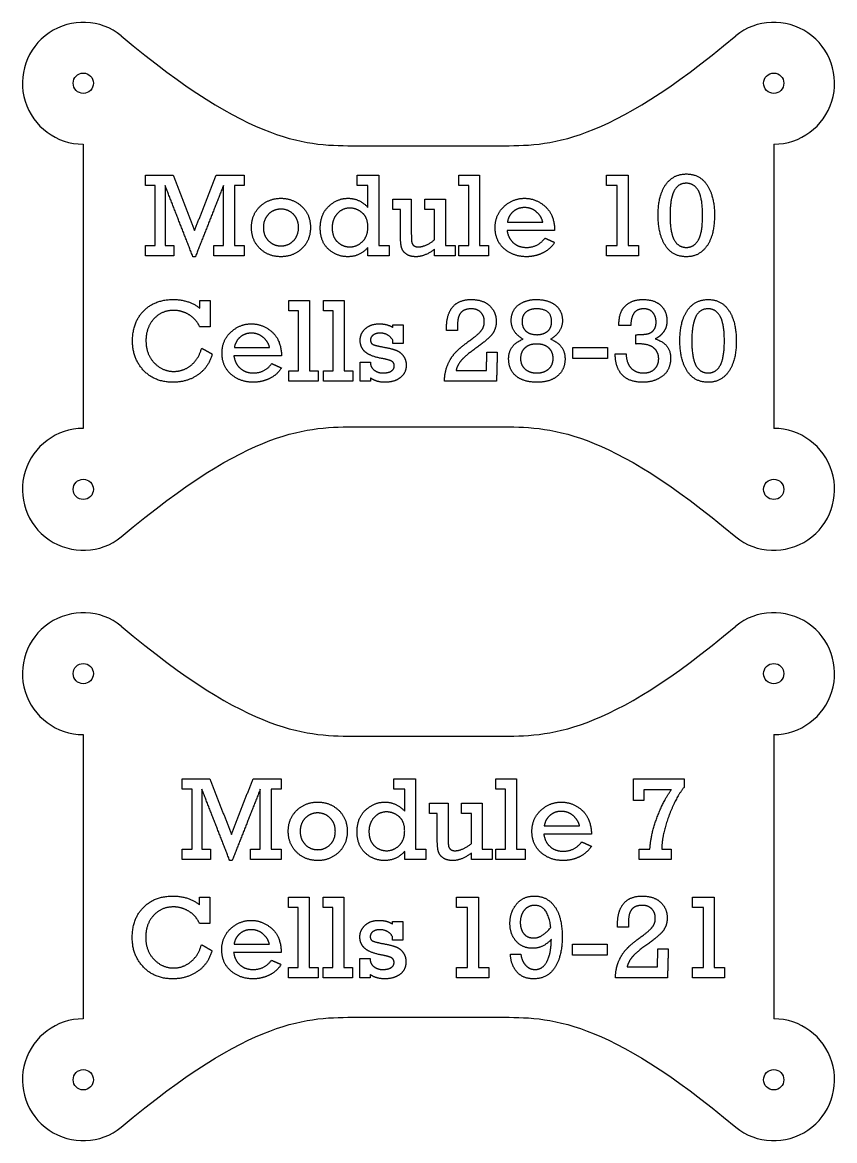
# Model space of a CAD drawing. Header units: inches. Extents: x 0 to 16, y -9.5 to 8.
# Drawn here: x 0.27 to 5.27, y -9.48 to -2.59 of the extents above; entities that cross this region are included whole.
import ezdxf

# ---------------------------------------------------------------- set-up
doc = ezdxf.new("R2010")
doc.units = ezdxf.units.IN
doc.header["$MEASUREMENT"] = 0
doc.layers.add('Default', color=18, linetype='Continuous', true_color=0x000000)

msp = doc.modelspace()

# ---------------------------------------------------------------- linework, layer by layer
at = {"layer": 'Default'}
for points in [[(0.6475, -3.3407), (0.6475, -5.0907)], [(2.3325, -3.3502), (3.2125, -3.3502)], [(4.8975, -3.3407), (4.8975, -5.0907)], [(2.3325, -5.0812), (3.2125, -5.0812)], [(0.6475, -6.9752), (0.6475, -8.7252)], [(2.3325, -6.9847), (3.2125, -6.9847)], [(4.8975, -6.9752), (4.8975, -8.7252)], [(2.3325, -8.7157), (3.2125, -8.7157)]]:
    msp.add_lwpolyline(points, dxfattribs=at)
for centre in [(0.6475, -2.9657), (4.8975, -2.9657), (0.6475, -5.4657), (4.8975, -5.4657), (0.6475, -6.6002), (4.8975, -6.6002), (0.6475, -9.1002), (4.8975, -9.1002)]:
    msp.add_circle(centre, 0.0625, dxfattribs=at)
for centre, start, end in [((0.6475, -2.9657), 51.36101, 270), ((4.8975, -2.9657), 270, 128.63899), ((0.6475, -5.4657), 90, 308.63899), ((4.8975, -5.4657), 231.36101, 90), ((0.6475, -6.6002), 51.36101, 270), ((4.8975, -6.6002), 270, 128.63899), ((0.6475, -9.1002), 90, 308.63899), ((4.8975, -9.1002), 231.36101, 90)]:
    msp.add_arc(centre, 0.375, start, end, dxfattribs=at)
for points, degree in [([(0.8816, -2.6728), (1.6841, -3.3502), (2.0324, -3.3502), (2.3325, -3.3502)], 3), ([(3.2125, -3.3502), (3.5125, -3.3502), (3.8608, -3.3502), (4.6633, -2.6728)], 3), ([(1.0298, -3.5941), (1.0298, -3.5622), (1.0298, -3.5304)], 2), ([(1.0298, -3.5304), (1.1151, -3.5304), (1.2003, -3.5304)], 2), ([(1.2003, -3.5304), (1.2664, -3.7013), (1.3326, -3.8723)], 2), ([(1.3326, -3.8723), (1.3994, -3.7013), (1.4663, -3.5304)], 2), ([(1.4663, -3.5304), (1.5522, -3.5304), (1.6381, -3.5304)], 2), ([(1.6381, -3.5304), (1.6381, -3.5622), (1.6381, -3.5941)], 2), ([(2.3324, -3.5941), (2.3324, -3.5622), (2.3324, -3.5304)], 2), ([(2.3324, -3.5304), (2.3992, -3.5304), (2.4661, -3.5304)], 2), ([(2.4661, -3.5304), (2.4661, -3.7469), (2.4661, -3.9635)], 2), ([(2.9597, -3.5941), (2.9597, -3.5622), (2.9597, -3.5304)], 2), ([(2.9597, -3.5304), (3.0234, -3.5304), (3.0871, -3.5304)], 2), ([(3.0871, -3.5304), (3.0871, -3.7469), (3.0871, -3.9635)], 2), ([(3.8674, -3.5941), (3.8674, -3.5622), (3.8674, -3.5304)], 2), ([(3.8674, -3.5304), (3.9343, -3.5304), (4.0011, -3.5304)], 2), ([(4.0011, -3.5304), (4.0011, -3.7469), (4.0011, -3.9635)], 2), ([(4.2324, -3.5904), (4.279, -3.524), (4.3596, -3.524)], 2), ([(4.3596, -3.524), (4.4431, -3.524), (4.488, -3.5929)], 2), ([(1.0903, -3.5941), (1.0601, -3.5941), (1.0298, -3.5941)], 2), ([(1.0903, -3.9635), (1.0903, -3.7788), (1.0903, -3.5941)], 2), ([(1.3225, -4.0335), (1.2366, -3.8138), (1.1508, -3.5941)], 2), ([(1.1508, -3.5941), (1.1508, -3.7788), (1.1508, -3.9635)], 2), ([(1.5107, -3.5941), (1.424, -3.8138), (1.3373, -4.0335)], 2), ([(1.5107, -3.9635), (1.5107, -3.7788), (1.5107, -3.5941)], 2), ([(1.6381, -3.5941), (1.6078, -3.5941), (1.5776, -3.5941)], 2), ([(1.5776, -3.5941), (1.5776, -3.7788), (1.5776, -3.9635)], 2), ([(2.3992, -3.5941), (2.3658, -3.5941), (2.3324, -3.5941)], 2), ([(2.3992, -3.7295), (2.3992, -3.6618), (2.3992, -3.5941)], 2), ([(3.0203, -3.5941), (2.99, -3.5941), (2.9597, -3.5941)], 2), ([(3.0203, -3.9635), (3.0203, -3.7788), (3.0203, -3.5941)], 2), ([(3.9343, -3.5941), (3.9008, -3.5941), (3.8674, -3.5941)], 2), ([(3.9343, -3.9635), (3.9343, -3.7788), (3.9343, -3.5941)], 2), ([(4.1859, -3.779), (4.1859, -3.6568), (4.2324, -3.5904)], 2), ([(4.2823, -3.6327), (4.2591, -3.684), (4.2591, -3.779)], 2), ([(4.3594, -3.5813), (4.3055, -3.5813), (4.2823, -3.6327)], 2), ([(4.4335, -3.6265), (4.4072, -3.5813), (4.3594, -3.5813)], 2), ([(4.4597, -3.779), (4.4597, -3.6716), (4.4335, -3.6265)], 2), ([(4.488, -3.5929), (4.533, -3.6618), (4.533, -3.779)], 2), ([(1.7354, -3.7242), (1.7882, -3.6737), (1.8642, -3.6737)], 2), ([(1.8642, -3.6737), (1.9387, -3.6737), (1.9922, -3.7235)], 2), ([(2.1587, -3.7228), (2.2111, -3.6737), (2.2772, -3.6737)], 2), ([(2.2772, -3.6737), (2.3471, -3.6737), (2.3992, -3.7295)], 2), ([(2.5521, -3.7437), (2.5521, -3.7119), (2.5521, -3.68)], 2), ([(2.5521, -3.68), (2.6094, -3.68), (2.6668, -3.68)], 2), ([(2.6668, -3.68), (2.6668, -3.7856), (2.6668, -3.8911)], 2), ([(2.7496, -3.7437), (2.7496, -3.7119), (2.7496, -3.68)], 2), ([(2.7496, -3.68), (2.8132, -3.68), (2.8769, -3.68)], 2), ([(2.8769, -3.68), (2.8769, -3.8218), (2.8769, -3.9635)], 2), ([(3.2376, -3.7243), (3.2925, -3.6737), (3.3637, -3.6737)], 2), ([(3.3637, -3.6737), (3.4334, -3.6737), (3.4901, -3.7233)], 2), ([(1.6827, -3.8534), (1.6827, -3.7746), (1.7354, -3.7242)], 2), ([(1.7865, -3.773), (1.7559, -3.8054), (1.7559, -3.8536)], 2), ([(1.8642, -3.7406), (1.8171, -3.7406), (1.7865, -3.773)], 2), ([(1.9408, -3.7723), (1.9092, -3.7406), (1.8642, -3.7406)], 2), ([(1.9725, -3.8536), (1.9725, -3.804), (1.9408, -3.7723)], 2), ([(1.9922, -3.7235), (2.0457, -3.7732), (2.0457, -3.8534)], 2), ([(2.1062, -3.857), (2.1062, -3.7719), (2.1587, -3.7228)], 2), ([(2.2108, -3.7688), (2.1795, -3.8034), (2.1795, -3.854)], 2), ([(2.2879, -3.7342), (2.2421, -3.7342), (2.2108, -3.7688)], 2), ([(2.3649, -3.7636), (2.3306, -3.7342), (2.2879, -3.7342)], 2), ([(2.3992, -3.8507), (2.3992, -3.793), (2.3649, -3.7636)], 2), ([(2.5999, -3.7437), (2.576, -3.7437), (2.5521, -3.7437)], 2), ([(2.5999, -3.902), (2.5999, -3.8229), (2.5999, -3.7437)], 2), ([(2.8101, -3.7437), (2.7798, -3.7437), (2.7496, -3.7437)], 2), ([(2.8101, -3.9286), (2.8101, -3.8362), (2.8101, -3.7437)], 2), ([(3.1827, -3.8534), (3.1827, -3.775), (3.2376, -3.7243)], 2), ([(3.2937, -3.7559), (3.2649, -3.7808), (3.2585, -3.8202)], 2), ([(3.363, -3.731), (3.3225, -3.731), (3.2937, -3.7559)], 2), ([(3.438, -3.7585), (3.4074, -3.731), (3.363, -3.731)], 2), ([(3.4757, -3.8202), (3.4686, -3.7861), (3.438, -3.7585)], 2), ([(3.4901, -3.7233), (3.5468, -3.7729), (3.5489, -3.8711)], 2), ([(4.2306, -3.9643), (4.1859, -3.8951), (4.1859, -3.779)], 2), ([(4.2591, -3.779), (4.2591, -3.8849), (4.285, -3.9305)], 2), ([(4.4338, -3.9304), (4.4597, -3.8845), (4.4597, -3.779)], 2), ([(4.533, -3.779), (4.533, -3.9004), (4.4866, -3.967)], 2), ([(1.7349, -3.9829), (1.6827, -3.9322), (1.6827, -3.8534)], 2), ([(1.7559, -3.8536), (1.7559, -3.9035), (1.7874, -3.9351)], 2), ([(1.9414, -3.9347), (1.9725, -3.9028), (1.9725, -3.8536)], 2), ([(2.0457, -3.8534), (2.0457, -3.9336), (1.9924, -3.9836)], 2), ([(2.1795, -3.854), (2.1795, -3.9113), (2.2117, -3.9422)], 2), ([(2.3656, -3.9406), (2.3992, -3.9081), (2.3992, -3.8507)], 2), ([(3.239, -3.9848), (3.1827, -3.9361), (3.1827, -3.8534)], 2), ([(3.2585, -3.8202), (3.3671, -3.8202), (3.4757, -3.8202)], 2), ([(2.1573, -3.9876), (2.1062, -3.9417), (2.1062, -3.857)], 2), ([(2.6074, -3.9793), (2.5999, -3.9553), (2.5999, -3.902)], 2), ([(2.6668, -3.8911), (2.6668, -3.9294), (2.6689, -3.9426)], 2), ([(3.5489, -3.8711), (3.4024, -3.8711), (3.2559, -3.8711)], 2), ([(3.2559, -3.8711), (3.2624, -3.9181), (3.2941, -3.9471)], 2), ([(3.3753, -3.9762), (3.447, -3.9762), (3.4888, -3.9189)], 2), ([(3.4888, -3.9189), (3.5189, -3.9321), (3.5489, -3.9454)], 2), ([(1.0298, -4.0272), (1.0298, -3.9953), (1.0298, -3.9635)], 2), ([(1.0298, -3.9635), (1.0601, -3.9635), (1.0903, -3.9635)], 2), ([(1.1508, -3.9635), (1.1779, -3.9635), (1.205, -3.9635)], 2), ([(1.205, -3.9635), (1.205, -3.9953), (1.205, -4.0272)], 2), ([(1.4502, -4.0272), (1.4502, -3.9953), (1.4502, -3.9635)], 2), ([(1.4502, -3.9635), (1.4804, -3.9635), (1.5107, -3.9635)], 2), ([(1.5776, -3.9635), (1.6078, -3.9635), (1.6381, -3.9635)], 2), ([(1.6381, -3.9635), (1.6381, -3.9953), (1.6381, -4.0272)], 2), ([(1.8642, -4.0335), (1.7872, -4.0335), (1.7349, -3.9829)], 2), ([(1.7874, -3.9351), (1.8189, -3.9667), (1.8642, -3.9667)], 2), ([(1.8642, -3.9667), (1.9103, -3.9667), (1.9414, -3.9347)], 2), ([(1.9924, -3.9836), (1.9391, -4.0335), (1.8642, -4.0335)], 2), ([(2.2758, -4.0335), (2.2083, -4.0335), (2.1573, -3.9876)], 2), ([(2.2117, -3.9422), (2.2438, -3.973), (2.2887, -3.973)], 2), ([(2.3992, -3.977), (2.3486, -4.0335), (2.2758, -4.0335)], 2), ([(2.2887, -3.973), (2.332, -3.973), (2.3656, -3.9406)], 2), ([(2.3992, -4.0272), (2.3992, -4.0021), (2.3992, -3.977)], 2), ([(2.4661, -3.9635), (2.498, -3.9635), (2.5298, -3.9635)], 2), ([(2.5298, -3.9635), (2.5298, -3.9953), (2.5298, -4.0272)], 2), ([(2.6377, -4.0184), (2.615, -4.0033), (2.6074, -3.9793)], 2), ([(2.6689, -3.9426), (2.6711, -3.9559), (2.6816, -3.9645)], 2), ([(2.6816, -3.9645), (2.6921, -3.973), (2.708, -3.973)], 2), ([(2.8101, -3.9875), (2.7502, -4.0335), (2.6953, -4.0335)], 2), ([(2.708, -3.973), (2.7558, -3.973), (2.8101, -3.9286)], 2), ([(2.8101, -4.0272), (2.8101, -4.0073), (2.8101, -3.9875)], 2), ([(2.8769, -3.9635), (2.9072, -3.9635), (2.9375, -3.9635)], 2), ([(2.9375, -3.9635), (2.9375, -3.9953), (2.9375, -4.0272)], 2), ([(2.9597, -4.0272), (2.9597, -3.9953), (2.9597, -3.9635)], 2), ([(2.9597, -3.9635), (2.99, -3.9635), (3.0203, -3.9635)], 2), ([(3.0871, -3.9635), (3.1142, -3.9635), (3.1413, -3.9635)], 2), ([(3.1413, -3.9635), (3.1413, -3.9953), (3.1413, -4.0272)], 2), ([(3.3748, -4.0335), (3.2953, -4.0335), (3.239, -3.9848)], 2), ([(3.2941, -3.9471), (3.3258, -3.9762), (3.3753, -3.9762)], 2), ([(3.5489, -3.9454), (3.5196, -3.9902), (3.4728, -4.0119)], 2), ([(3.8674, -4.0272), (3.8674, -3.9953), (3.8674, -3.9635)], 2), ([(3.8674, -3.9635), (3.9008, -3.9635), (3.9343, -3.9635)], 2), ([(4.0011, -3.9635), (4.033, -3.9635), (4.0648, -3.9635)], 2), ([(4.0648, -3.9635), (4.0648, -3.9953), (4.0648, -4.0272)], 2), ([(4.3596, -4.0335), (4.2754, -4.0335), (4.2306, -3.9643)], 2), ([(4.285, -3.9305), (4.3109, -3.9762), (4.3594, -3.9762)], 2), ([(4.3594, -3.9762), (4.4079, -3.9762), (4.4338, -3.9304)], 2), ([(4.4866, -3.967), (4.4402, -4.0335), (4.3596, -4.0335)], 2), ([(1.205, -4.0272), (1.1174, -4.0272), (1.0298, -4.0272)], 2), ([(1.3373, -4.0335), (1.3299, -4.0335), (1.3225, -4.0335)], 2), ([(1.6381, -4.0272), (1.5441, -4.0272), (1.4502, -4.0272)], 2), ([(2.5298, -4.0272), (2.4645, -4.0272), (2.3992, -4.0272)], 2), ([(2.6953, -4.0335), (2.6605, -4.0335), (2.6377, -4.0184)], 2), ([(2.9375, -4.0272), (2.8738, -4.0272), (2.8101, -4.0272)], 2), ([(3.1413, -4.0272), (3.0505, -4.0272), (2.9597, -4.0272)], 2), ([(3.4728, -4.0119), (3.4259, -4.0335), (3.3748, -4.0335)], 2), ([(4.0648, -4.0272), (3.9661, -4.0272), (3.8674, -4.0272)], 2), ([(1.0195, -4.3665), (1.0885, -4.2969), (1.1996, -4.2969)], 2), ([(1.1996, -4.2969), (1.2977, -4.2969), (1.3645, -4.3502)], 2), ([(1.3645, -4.3502), (1.3645, -4.3267), (1.3645, -4.3032)], 2), ([(1.3645, -4.3032), (1.3964, -4.3032), (1.4282, -4.3032)], 2), ([(1.4282, -4.3032), (1.4282, -4.3845), (1.4282, -4.4657)], 2), ([(1.9123, -4.3669), (1.9123, -4.3351), (1.9123, -4.3032)], 2), ([(1.9123, -4.3032), (1.976, -4.3032), (2.0397, -4.3032)], 2), ([(2.0397, -4.3032), (2.0397, -4.5198), (2.0397, -4.7364)], 2), ([(2.1257, -4.3669), (2.1257, -4.3351), (2.1257, -4.3032)], 2), ([(2.1257, -4.3032), (2.1894, -4.3032), (2.2531, -4.3032)], 2), ([(2.2531, -4.3032), (2.2531, -4.5198), (2.2531, -4.7364)], 2), ([(2.922, -4.342), (2.9603, -4.2969), (3.0345, -4.2969)], 2), ([(3.0345, -4.2969), (3.1095, -4.2969), (3.1494, -4.3357)], 2), ([(3.1494, -4.3357), (3.1894, -4.3745), (3.1894, -4.4311)], 2), ([(3.2817, -4.4268), (3.2817, -4.3638), (3.3269, -4.3303)], 2), ([(3.3269, -4.3303), (3.3721, -4.2969), (3.4355, -4.2969)], 2), ([(3.4355, -4.2969), (3.5102, -4.2969), (3.5536, -4.3318)], 2), ([(3.5536, -4.3318), (3.597, -4.3666), (3.597, -4.4268)], 2), ([(3.9442, -4.4561), (3.9442, -4.3698), (3.9865, -4.3334)], 2), ([(3.9865, -4.3334), (4.0288, -4.2969), (4.0901, -4.2969)], 2), ([(4.0901, -4.2969), (4.1647, -4.2969), (4.2025, -4.3337)], 2), ([(4.2025, -4.3337), (4.2403, -4.3705), (4.2403, -4.4276)], 2), ([(4.3665, -4.3633), (4.4131, -4.2969), (4.4937, -4.2969)], 2), ([(4.4937, -4.2969), (4.5772, -4.2969), (4.6221, -4.3658)], 2), ([(0.9505, -4.5536), (0.9505, -4.4361), (1.0195, -4.3665)], 2), ([(1.2038, -4.3638), (1.1291, -4.3638), (1.0812, -4.4168)], 2), ([(1.2982, -4.3904), (1.2533, -4.3638), (1.2038, -4.3638)], 2), ([(1.3645, -4.4657), (1.343, -4.4171), (1.2982, -4.3904)], 2), ([(1.9728, -4.3669), (1.9426, -4.3669), (1.9123, -4.3669)], 2), ([(1.9728, -4.7364), (1.9728, -4.5517), (1.9728, -4.3669)], 2), ([(2.1862, -4.3669), (2.156, -4.3669), (2.1257, -4.3669)], 2), ([(2.1862, -4.7364), (2.1862, -4.5517), (2.1862, -4.3669)], 2), ([(2.8837, -4.4671), (2.8837, -4.3871), (2.922, -4.342)], 2), ([(2.971, -4.3791), (2.9505, -4.404), (2.9505, -4.4609)], 2), ([(3.0354, -4.3542), (2.9914, -4.3542), (2.971, -4.3791)], 2), ([(3.0946, -4.3764), (3.0731, -4.3542), (3.0354, -4.3542)], 2), ([(3.1161, -4.4336), (3.1161, -4.3986), (3.0946, -4.3764)], 2), ([(3.3728, -4.3743), (3.3486, -4.3945), (3.3486, -4.4326)], 2), ([(3.4373, -4.3542), (3.397, -4.3542), (3.3728, -4.3743)], 2), ([(3.5302, -4.4326), (3.5302, -4.3542), (3.4373, -4.3542)], 2), ([(4.038, -4.3798), (4.0192, -4.4054), (4.0174, -4.4561)], 2), ([(4.0981, -4.3542), (4.0569, -4.3542), (4.038, -4.3798)], 2), ([(4.1544, -4.3785), (4.1354, -4.3542), (4.0981, -4.3542)], 2), ([(4.1735, -4.4366), (4.1735, -4.4028), (4.1544, -4.3785)], 2), ([(4.32, -4.5519), (4.32, -4.4297), (4.3665, -4.3633)], 2), ([(4.4164, -4.4056), (4.3932, -4.4569), (4.3932, -4.5519)], 2), ([(4.4935, -4.3542), (4.4396, -4.3542), (4.4164, -4.4056)], 2), ([(4.5676, -4.3993), (4.5414, -4.3542), (4.4935, -4.3542)], 2), ([(4.5938, -4.5519), (4.5938, -4.4445), (4.5676, -4.3993)], 2), ([(4.6221, -4.3658), (4.6671, -4.4347), (4.6671, -4.5519)], 2), ([(1.0812, -4.4168), (1.0333, -4.4699), (1.0333, -4.551)], 2), ([(1.4282, -4.4657), (1.3964, -4.4657), (1.3645, -4.4657)], 2), ([(1.5564, -4.4972), (1.6113, -4.4466), (1.6825, -4.4466)], 2), ([(1.6825, -4.4466), (1.7522, -4.4466), (1.8089, -4.4962)], 2), ([(2.3843, -4.4759), (2.4168, -4.4466), (2.4699, -4.4466)], 2), ([(2.4699, -4.4466), (2.5179, -4.4466), (2.5524, -4.4689)], 2), ([(2.5524, -4.4689), (2.5524, -4.4609), (2.5524, -4.4529)], 2), ([(2.5524, -4.4529), (2.5843, -4.4529), (2.6161, -4.4529)], 2), ([(2.6161, -4.4529), (2.6161, -4.5103), (2.6161, -4.5676)], 2), ([(2.884, -4.488), (2.8837, -4.4752), (2.8837, -4.4671)], 2), ([(2.9505, -4.4609), (2.9505, -4.4752), (2.9513, -4.488)], 2), ([(3.101, -4.4835), (3.1161, -4.462), (3.1161, -4.4336)], 2), ([(3.1894, -4.4311), (3.1894, -4.4785), (3.1632, -4.512)], 2), ([(3.3547, -4.5411), (3.2817, -4.4987), (3.2817, -4.4268)], 2), ([(3.3486, -4.4326), (3.3486, -4.4721), (3.3735, -4.4928)], 2), ([(3.5042, -4.4935), (3.5302, -4.4735), (3.5302, -4.4326)], 2), ([(3.597, -4.4268), (3.597, -4.498), (3.5241, -4.5411)], 2), ([(4.0174, -4.4561), (3.9808, -4.4561), (3.9442, -4.4561)], 2), ([(4.1605, -4.4828), (4.1735, -4.4645), (4.1735, -4.4366)], 2), ([(4.2403, -4.4276), (4.2403, -4.4697), (4.2179, -4.4987)], 2), ([(1.5015, -4.6263), (1.5015, -4.5479), (1.5564, -4.4972)], 2), ([(1.6125, -4.5288), (1.5837, -4.5536), (1.5773, -4.5931)], 2), ([(1.6818, -4.5039), (1.6413, -4.5039), (1.6125, -4.5288)], 2), ([(1.7568, -4.5314), (1.7262, -4.5039), (1.6818, -4.5039)], 2), ([(1.7945, -4.5931), (1.7874, -4.559), (1.7568, -4.5314)], 2), ([(1.8089, -4.4962), (1.8656, -4.5458), (1.8677, -4.644)], 2), ([(2.3518, -4.5487), (2.3518, -4.5052), (2.3843, -4.4759)], 2), ([(2.4323, -4.5156), (2.4155, -4.5272), (2.4155, -4.5466)], 2), ([(2.475, -4.5039), (2.449, -4.5039), (2.4323, -4.5156)], 2), ([(2.5524, -4.5465), (2.5258, -4.5039), (2.475, -4.5039)], 2), ([(2.9513, -4.488), (2.9176, -4.488), (2.884, -4.488)], 2), ([(2.9409, -4.6207), (2.9742, -4.5858), (3.0433, -4.5371)], 2), ([(3.0433, -4.5371), (3.0859, -4.505), (3.101, -4.4835)], 2), ([(3.1632, -4.512), (3.137, -4.5454), (3.063, -4.5971)], 2), ([(3.2658, -4.6629), (3.2658, -4.5754), (3.3547, -4.5411)], 2), ([(3.3735, -4.4928), (3.3984, -4.5134), (3.4415, -4.5134)], 2), ([(3.4415, -4.5134), (3.4782, -4.5134), (3.5042, -4.4935)], 2), ([(3.5241, -4.5411), (3.613, -4.5754), (3.613, -4.6629)], 2), ([(4.0493, -4.5134), (4.1006, -4.5134), (4.124, -4.5073)], 2), ([(4.0493, -4.5708), (4.0493, -4.5421), (4.0493, -4.5134)], 2), ([(4.124, -4.5073), (4.1474, -4.5011), (4.1605, -4.4828)], 2), ([(4.2179, -4.4987), (4.1954, -4.5276), (4.1672, -4.5398)], 2), ([(4.1672, -4.5398), (4.2626, -4.567), (4.2626, -4.657)], 2), ([(1.0189, -4.7336), (0.9505, -4.6608), (0.9505, -4.5536)], 2), ([(1.0333, -4.551), (1.0333, -4.6341), (1.0844, -4.6868)], 2), ([(1.3099, -4.7024), (1.357, -4.6652), (1.3762, -4.5962)], 2), ([(1.3762, -4.5962), (1.4086, -4.6143), (1.441, -4.6324)], 2), ([(1.5773, -4.5931), (1.6859, -4.5931), (1.7945, -4.5931)], 2), ([(2.382, -4.619), (2.3518, -4.5919), (2.3518, -4.5487)], 2), ([(2.4155, -4.5466), (2.4155, -4.5663), (2.4314, -4.5737)], 2), ([(2.4314, -4.5737), (2.4473, -4.5811), (2.4995, -4.5906)], 2), ([(2.4995, -4.5906), (2.5496, -4.5997), (2.5754, -4.6102)], 2), ([(2.5524, -4.5676), (2.5524, -4.557), (2.5524, -4.5465)], 2), ([(2.6161, -4.5676), (2.5843, -4.5676), (2.5524, -4.5676)], 2), ([(2.5754, -4.6102), (2.6012, -4.6207), (2.6182, -4.6451)], 2), ([(3.063, -4.5971), (2.9913, -4.6476), (2.9688, -4.6785)], 2), ([(3.3666, -4.5945), (3.3391, -4.6183), (3.3391, -4.6601)], 2), ([(3.4373, -4.5708), (3.3942, -4.5708), (3.3666, -4.5945)], 2), ([(3.5134, -4.5956), (3.4871, -4.5708), (3.4373, -4.5708)], 2), ([(3.5397, -4.6597), (3.5397, -4.6204), (3.5134, -4.5956)], 2), ([(3.6607, -4.5931), (3.7674, -4.5931), (3.8741, -4.5931)], 2), ([(3.6607, -4.6599), (3.6607, -4.6265), (3.6607, -4.5931)], 2), ([(3.8741, -4.5931), (3.8741, -4.6265), (3.8741, -4.6599)], 2), ([(4.0685, -4.5704), (4.0603, -4.5704), (4.0493, -4.5708)], 2), ([(4.1605, -4.596), (4.1317, -4.5704), (4.0685, -4.5704)], 2), ([(4.1894, -4.6614), (4.1894, -4.6216), (4.1605, -4.596)], 2), ([(4.3647, -4.7372), (4.32, -4.6679), (4.32, -4.5519)], 2), ([(4.3932, -4.5519), (4.3932, -4.6577), (4.4191, -4.7034)], 2), ([(4.5679, -4.7033), (4.5938, -4.6574), (4.5938, -4.5519)], 2), ([(4.6671, -4.5519), (4.6671, -4.6733), (4.6207, -4.7399)], 2), ([(1.441, -4.6324), (1.4191, -4.7153), (1.3528, -4.7609)], 2), ([(1.5578, -4.7577), (1.5015, -4.709), (1.5015, -4.6263)], 2), ([(1.8677, -4.644), (1.7212, -4.644), (1.5747, -4.644)], 2), ([(1.5747, -4.644), (1.5812, -4.6909), (1.6129, -4.72)], 2), ([(2.4825, -4.6592), (2.4122, -4.6462), (2.382, -4.619)], 2), ([(2.546, -4.6769), (2.53, -4.6676), (2.4825, -4.6592)], 2), ([(2.562, -4.7059), (2.562, -4.6862), (2.546, -4.6769)], 2), ([(2.6182, -4.6451), (2.6352, -4.6694), (2.6352, -4.7018)], 2), ([(2.8893, -4.7022), (2.9076, -4.6556), (2.9409, -4.6207)], 2), ([(2.9688, -4.6785), (2.9464, -4.7093), (2.9428, -4.7332)], 2), ([(3.1292, -4.7332), (3.1306, -4.6775), (3.1321, -4.6217)], 2), ([(3.1321, -4.6217), (3.1639, -4.6217), (3.1958, -4.6217)], 2), ([(3.1958, -4.6217), (3.1934, -4.7109), (3.1911, -4.8001)], 2), ([(3.3108, -4.7673), (3.2658, -4.7281), (3.2658, -4.6629)], 2), ([(3.3391, -4.6601), (3.3391, -4.6991), (3.3659, -4.7241)], 2), ([(3.5116, -4.725), (3.5397, -4.7009), (3.5397, -4.6597)], 2), ([(3.613, -4.6629), (3.613, -4.7281), (3.5671, -4.7673)], 2), ([(3.8741, -4.6599), (3.7674, -4.6599), (3.6607, -4.6599)], 2), ([(3.9637, -4.7599), (3.9219, -4.7133), (3.9219, -4.6313)], 2), ([(3.9219, -4.6313), (3.9553, -4.6313), (3.9888, -4.6313)], 2), ([(3.9888, -4.6313), (3.9905, -4.6886), (4.0193, -4.7189)], 2), ([(4.1644, -4.7242), (4.1894, -4.6993), (4.1894, -4.6614)], 2), ([(4.2626, -4.657), (4.2626, -4.7319), (4.2119, -4.7692)], 2), ([(1.2002, -4.8064), (1.0872, -4.8064), (1.0189, -4.7336)], 2), ([(1.0844, -4.6868), (1.1354, -4.7396), (1.2053, -4.7396)], 2), ([(1.2053, -4.7396), (1.2628, -4.7396), (1.3099, -4.7024)], 2), ([(1.6129, -4.72), (1.6447, -4.7491), (1.6941, -4.7491)], 2), ([(1.6941, -4.7491), (1.7658, -4.7491), (1.8076, -4.6918)], 2), ([(1.8677, -4.7183), (1.8384, -4.763), (1.7916, -4.7847)], 2), ([(1.8076, -4.6918), (1.8377, -4.705), (1.8677, -4.7183)], 2), ([(1.9123, -4.8001), (1.9123, -4.7682), (1.9123, -4.7364)], 2), ([(1.9123, -4.7364), (1.9426, -4.7364), (1.9728, -4.7364)], 2), ([(2.0397, -4.7364), (2.0668, -4.7364), (2.0938, -4.7364)], 2), ([(2.0938, -4.7364), (2.0938, -4.7682), (2.0938, -4.8001)], 2), ([(2.1257, -4.8001), (2.1257, -4.7682), (2.1257, -4.7364)], 2), ([(2.1257, -4.7364), (2.156, -4.7364), (2.1862, -4.7364)], 2), ([(2.2531, -4.7364), (2.2802, -4.7364), (2.3072, -4.7364)], 2), ([(2.3072, -4.7364), (2.3072, -4.7682), (2.3072, -4.8001)], 2), ([(2.3518, -4.8001), (2.3518, -4.7411), (2.3518, -4.6822)], 2), ([(2.3518, -4.6822), (2.3837, -4.6822), (2.4155, -4.6822)], 2), ([(2.4155, -4.6822), (2.4155, -4.6879), (2.4155, -4.6936)], 2), ([(2.4155, -4.6936), (2.4186, -4.7178), (2.4407, -4.7335)], 2), ([(2.4407, -4.7335), (2.4627, -4.7491), (2.4929, -4.7491)], 2), ([(2.4929, -4.7491), (2.5243, -4.7491), (2.5432, -4.7377)], 2), ([(2.5432, -4.7377), (2.562, -4.7262), (2.562, -4.7059)], 2), ([(2.6352, -4.7018), (2.6352, -4.7499), (2.5988, -4.7781)], 2), ([(2.8709, -4.8001), (2.8709, -4.7488), (2.8893, -4.7022)], 2), ([(2.9428, -4.7332), (3.036, -4.7332), (3.1292, -4.7332)], 2), ([(3.3659, -4.7241), (3.3928, -4.7491), (3.4394, -4.7491)], 2), ([(3.4394, -4.7491), (3.4835, -4.7491), (3.5116, -4.725)], 2), ([(4.0193, -4.7189), (4.0481, -4.7491), (4.0959, -4.7491)], 2), ([(4.0959, -4.7491), (4.1395, -4.7491), (4.1644, -4.7242)], 2), ([(4.4937, -4.8064), (4.4095, -4.8064), (4.3647, -4.7372)], 2), ([(4.4191, -4.7034), (4.445, -4.7491), (4.4935, -4.7491)], 2), ([(4.4935, -4.7491), (4.542, -4.7491), (4.5679, -4.7033)], 2), ([(4.6207, -4.7399), (4.5743, -4.8064), (4.4937, -4.8064)], 2), ([(1.3528, -4.7609), (1.2864, -4.8064), (1.2002, -4.8064)], 2), ([(1.6936, -4.8064), (1.6142, -4.8064), (1.5578, -4.7577)], 2), ([(1.7916, -4.7847), (1.7447, -4.8064), (1.6936, -4.8064)], 2), ([(2.0938, -4.8001), (2.0031, -4.8001), (1.9123, -4.8001)], 2), ([(2.3072, -4.8001), (2.2165, -4.8001), (2.1257, -4.8001)], 2), ([(2.4155, -4.8001), (2.3837, -4.8001), (2.3518, -4.8001)], 2), ([(2.5045, -4.8064), (2.4499, -4.8064), (2.4155, -4.7795)], 2), ([(2.4155, -4.7795), (2.4155, -4.7898), (2.4155, -4.8001)], 2), ([(2.5988, -4.7781), (2.5624, -4.8064), (2.5045, -4.8064)], 2), ([(3.1911, -4.8001), (3.031, -4.8001), (2.8709, -4.8001)], 2), ([(3.4433, -4.8064), (3.3558, -4.8064), (3.3108, -4.7673)], 2), ([(3.5671, -4.7673), (3.5212, -4.8064), (3.4433, -4.8064)], 2), ([(4.0928, -4.8064), (4.0056, -4.8064), (3.9637, -4.7599)], 2), ([(4.2119, -4.7692), (4.1612, -4.8064), (4.0928, -4.8064)], 2), ([(0.8816, -5.7586), (1.6841, -5.0812), (2.0324, -5.0812), (2.3325, -5.0812)], 3), ([(3.2125, -5.0812), (3.5125, -5.0812), (3.8608, -5.0812), (4.6633, -5.7586)], 3), ([(0.8816, -6.3073), (1.6841, -6.9847), (2.0324, -6.9847), (2.3325, -6.9847)], 3), ([(3.2125, -6.9847), (3.5125, -6.9847), (3.8608, -6.9847), (4.6633, -6.3073)], 3), ([(1.2563, -7.3113), (1.2563, -7.2794), (1.2563, -7.2476)], 2), ([(1.2563, -7.2476), (1.3416, -7.2476), (1.4269, -7.2476)], 2), ([(1.4269, -7.2476), (1.493, -7.4186), (1.5591, -7.5895)], 2), ([(1.5591, -7.5895), (1.6259, -7.4186), (1.6928, -7.2476)], 2), ([(1.6928, -7.2476), (1.7787, -7.2476), (1.8646, -7.2476)], 2), ([(1.8646, -7.2476), (1.8646, -7.2794), (1.8646, -7.3113)], 2), ([(2.5589, -7.3113), (2.5589, -7.2794), (2.5589, -7.2476)], 2), ([(2.5589, -7.2476), (2.6258, -7.2476), (2.6926, -7.2476)], 2), ([(2.6926, -7.2476), (2.6926, -7.4641), (2.6926, -7.6807)], 2), ([(3.1863, -7.3113), (3.1863, -7.2794), (3.1863, -7.2476)], 2), ([(3.1863, -7.2476), (3.25, -7.2476), (3.3137, -7.2476)], 2), ([(3.3137, -7.2476), (3.3137, -7.4641), (3.3137, -7.6807)], 2), ([(4.0334, -7.3813), (4.0334, -7.3145), (4.0334, -7.2476)], 2), ([(4.0334, -7.2476), (4.1895, -7.2476), (4.3455, -7.2476)], 2), ([(4.3455, -7.2476), (4.3455, -7.2741), (4.3455, -7.3006)], 2), ([(1.3169, -7.3113), (1.2866, -7.3113), (1.2563, -7.3113)], 2), ([(1.3169, -7.6807), (1.3169, -7.496), (1.3169, -7.3113)], 2), ([(1.549, -7.7508), (1.4632, -7.531), (1.3774, -7.3113)], 2), ([(1.3774, -7.3113), (1.3774, -7.496), (1.3774, -7.6807)], 2), ([(1.7372, -7.3113), (1.6505, -7.531), (1.5638, -7.7508)], 2), ([(1.7372, -7.6807), (1.7372, -7.496), (1.7372, -7.3113)], 2), ([(1.8646, -7.3113), (1.8344, -7.3113), (1.8041, -7.3113)], 2), ([(1.8041, -7.3113), (1.8041, -7.496), (1.8041, -7.6807)], 2), ([(2.6258, -7.3113), (2.5923, -7.3113), (2.5589, -7.3113)], 2), ([(2.6258, -7.4467), (2.6258, -7.379), (2.6258, -7.3113)], 2), ([(3.2468, -7.3113), (3.2165, -7.3113), (3.1863, -7.3113)], 2), ([(3.2468, -7.6807), (3.2468, -7.496), (3.2468, -7.3113)], 2), ([(4.2675, -7.3145), (4.1823, -7.3145), (4.0971, -7.3145)], 2), ([(4.0971, -7.3145), (4.0971, -7.3479), (4.0971, -7.3813)], 2), ([(4.1807, -7.4826), (4.2207, -7.3792), (4.2675, -7.3145)], 2), ([(4.3455, -7.3006), (4.2965, -7.3581), (4.2525, -7.475)], 2), ([(1.962, -7.4414), (2.0148, -7.3909), (2.0907, -7.3909)], 2), ([(2.0907, -7.3909), (2.1653, -7.3909), (2.2188, -7.4407)], 2), ([(2.3852, -7.44), (2.4377, -7.3909), (2.5037, -7.3909)], 2), ([(2.5037, -7.3909), (2.5737, -7.3909), (2.6258, -7.4467)], 2), ([(2.7786, -7.461), (2.7786, -7.4291), (2.7786, -7.3973)], 2), ([(2.7786, -7.3973), (2.836, -7.3973), (2.8933, -7.3973)], 2), ([(2.8933, -7.3973), (2.8933, -7.5028), (2.8933, -7.6084)], 2), ([(2.9761, -7.461), (2.9761, -7.4291), (2.9761, -7.3973)], 2), ([(2.9761, -7.3973), (3.0398, -7.3973), (3.1035, -7.3973)], 2), ([(3.1035, -7.3973), (3.1035, -7.539), (3.1035, -7.6807)], 2), ([(3.4641, -7.4416), (3.519, -7.3909), (3.5902, -7.3909)], 2), ([(3.5902, -7.3909), (3.6599, -7.3909), (3.7166, -7.4405)], 2), ([(4.0971, -7.3813), (4.0653, -7.3813), (4.0334, -7.3813)], 2), ([(1.9092, -7.5706), (1.9092, -7.4919), (1.962, -7.4414)], 2), ([(2.013, -7.4902), (1.9825, -7.5227), (1.9825, -7.5708)], 2), ([(2.0907, -7.4578), (2.0436, -7.4578), (2.013, -7.4902)], 2), ([(2.1674, -7.4895), (2.1357, -7.4578), (2.0907, -7.4578)], 2), ([(2.199, -7.5708), (2.199, -7.5213), (2.1674, -7.4895)], 2), ([(2.2188, -7.4407), (2.2723, -7.4905), (2.2723, -7.5706)], 2), ([(2.3328, -7.5742), (2.3328, -7.4891), (2.3852, -7.44)], 2), ([(2.4373, -7.486), (2.406, -7.5206), (2.406, -7.5712)], 2), ([(2.5145, -7.4514), (2.4686, -7.4514), (2.4373, -7.486)], 2), ([(2.5915, -7.4808), (2.5571, -7.4514), (2.5145, -7.4514)], 2), ([(2.6258, -7.5679), (2.6258, -7.5102), (2.5915, -7.4808)], 2), ([(2.8264, -7.461), (2.8025, -7.461), (2.7786, -7.461)], 2), ([(2.8264, -7.6192), (2.8264, -7.5401), (2.8264, -7.461)], 2), ([(3.0366, -7.461), (3.0063, -7.461), (2.9761, -7.461)], 2), ([(3.0366, -7.6458), (3.0366, -7.5534), (3.0366, -7.461)], 2), ([(3.4092, -7.5706), (3.4092, -7.4922), (3.4641, -7.4416)], 2), ([(3.5202, -7.4731), (3.4914, -7.498), (3.485, -7.5374)], 2), ([(3.5895, -7.4482), (3.549, -7.4482), (3.5202, -7.4731)], 2), ([(3.6645, -7.4758), (3.6339, -7.4482), (3.5895, -7.4482)], 2), ([(3.7022, -7.5374), (3.6951, -7.5033), (3.6645, -7.4758)], 2), ([(3.7166, -7.4405), (3.7733, -7.4902), (3.7755, -7.5884)], 2), ([(4.1353, -7.6807), (4.1407, -7.5861), (4.1807, -7.4826)], 2), ([(4.2525, -7.475), (4.2086, -7.5918), (4.2086, -7.6807)], 2), ([(1.9615, -7.7001), (1.9092, -7.6495), (1.9092, -7.5706)], 2), ([(1.9825, -7.5708), (1.9825, -7.6207), (2.0139, -7.6523)], 2), ([(2.1679, -7.652), (2.199, -7.62), (2.199, -7.5708)], 2), ([(2.2723, -7.5706), (2.2723, -7.6509), (2.2189, -7.7008)], 2), ([(2.406, -7.5712), (2.406, -7.6286), (2.4382, -7.6594)], 2), ([(2.5922, -7.6578), (2.6258, -7.6253), (2.6258, -7.5679)], 2), ([(3.4655, -7.7021), (3.4092, -7.6533), (3.4092, -7.5706)], 2), ([(3.485, -7.5374), (3.5936, -7.5374), (3.7022, -7.5374)], 2), ([(2.3838, -7.7048), (2.3328, -7.6589), (2.3328, -7.5742)], 2), ([(2.8339, -7.6966), (2.8264, -7.6725), (2.8264, -7.6192)], 2), ([(2.8933, -7.6084), (2.8933, -7.6466), (2.8955, -7.6599)], 2), ([(3.7755, -7.5884), (3.629, -7.5884), (3.4825, -7.5884)], 2), ([(3.4825, -7.5884), (3.4889, -7.6353), (3.5206, -7.6644)], 2), ([(3.6018, -7.6934), (3.6735, -7.6934), (3.7153, -7.6361)], 2), ([(3.7153, -7.6361), (3.7454, -7.6494), (3.7755, -7.6626)], 2), ([(1.2563, -7.7444), (1.2563, -7.7126), (1.2563, -7.6807)], 2), ([(1.2563, -7.6807), (1.2866, -7.6807), (1.3169, -7.6807)], 2), ([(1.3774, -7.6807), (1.4044, -7.6807), (1.4315, -7.6807)], 2), ([(1.4315, -7.6807), (1.4315, -7.7126), (1.4315, -7.7444)], 2), ([(1.6767, -7.7444), (1.6767, -7.7126), (1.6767, -7.6807)], 2), ([(1.6767, -7.6807), (1.707, -7.6807), (1.7372, -7.6807)], 2), ([(1.8041, -7.6807), (1.8344, -7.6807), (1.8646, -7.6807)], 2), ([(1.8646, -7.6807), (1.8646, -7.7126), (1.8646, -7.7444)], 2), ([(2.0907, -7.7508), (2.0137, -7.7508), (1.9615, -7.7001)], 2), ([(2.0139, -7.6523), (2.0454, -7.6839), (2.0907, -7.6839)], 2), ([(2.0907, -7.6839), (2.1368, -7.6839), (2.1679, -7.652)], 2), ([(2.2189, -7.7008), (2.1656, -7.7508), (2.0907, -7.7508)], 2), ([(2.5023, -7.7508), (2.4348, -7.7508), (2.3838, -7.7048)], 2), ([(2.4382, -7.6594), (2.4704, -7.6903), (2.5152, -7.6903)], 2), ([(2.6258, -7.6942), (2.5751, -7.7508), (2.5023, -7.7508)], 2), ([(2.5152, -7.6903), (2.5585, -7.6903), (2.5922, -7.6578)], 2), ([(2.6258, -7.7444), (2.6258, -7.7193), (2.6258, -7.6942)], 2), ([(2.6926, -7.6807), (2.7245, -7.6807), (2.7563, -7.6807)], 2), ([(2.7563, -7.6807), (2.7563, -7.7126), (2.7563, -7.7444)], 2), ([(2.8643, -7.7357), (2.8415, -7.7206), (2.8339, -7.6966)], 2), ([(2.8955, -7.6599), (2.8976, -7.6731), (2.9081, -7.6817)], 2), ([(2.9081, -7.6817), (2.9186, -7.6903), (2.9345, -7.6903)], 2), ([(3.0366, -7.7047), (2.9767, -7.7508), (2.9218, -7.7508)], 2), ([(2.9345, -7.6903), (2.9823, -7.6903), (3.0366, -7.6458)], 2), ([(3.0366, -7.7444), (3.0366, -7.7245), (3.0366, -7.7047)], 2), ([(3.1035, -7.6807), (3.1337, -7.6807), (3.164, -7.6807)], 2), ([(3.164, -7.6807), (3.164, -7.7126), (3.164, -7.7444)], 2), ([(3.1863, -7.7444), (3.1863, -7.7126), (3.1863, -7.6807)], 2), ([(3.1863, -7.6807), (3.2165, -7.6807), (3.2468, -7.6807)], 2), ([(3.3137, -7.6807), (3.3407, -7.6807), (3.3678, -7.6807)], 2), ([(3.3678, -7.6807), (3.3678, -7.7126), (3.3678, -7.7444)], 2), ([(3.6013, -7.7508), (3.5219, -7.7508), (3.4655, -7.7021)], 2), ([(3.5206, -7.6644), (3.5524, -7.6934), (3.6018, -7.6934)], 2), ([(3.7755, -7.6626), (3.7461, -7.7074), (3.6993, -7.7291)], 2), ([(4.0684, -7.7444), (4.0684, -7.7126), (4.0684, -7.6807)], 2), ([(4.0684, -7.6807), (4.1019, -7.6807), (4.1353, -7.6807)], 2), ([(4.2086, -7.6807), (4.2372, -7.6807), (4.2659, -7.6807)], 2), ([(4.2659, -7.6807), (4.2659, -7.7126), (4.2659, -7.7444)], 2), ([(1.4315, -7.7444), (1.3439, -7.7444), (1.2563, -7.7444)], 2), ([(1.5638, -7.7508), (1.5564, -7.7508), (1.549, -7.7508)], 2), ([(1.8646, -7.7444), (1.7707, -7.7444), (1.6767, -7.7444)], 2), ([(2.7563, -7.7444), (2.6911, -7.7444), (2.6258, -7.7444)], 2), ([(2.9218, -7.7508), (2.887, -7.7508), (2.8643, -7.7357)], 2), ([(3.164, -7.7444), (3.1003, -7.7444), (3.0366, -7.7444)], 2), ([(3.3678, -7.7444), (3.277, -7.7444), (3.1863, -7.7444)], 2), ([(3.6993, -7.7291), (3.6524, -7.7508), (3.6013, -7.7508)], 2), ([(4.2659, -7.7444), (4.1672, -7.7444), (4.0684, -7.7444)], 2), ([(1.0179, -8.0391), (1.0869, -7.9695), (1.198, -7.9695)], 2), ([(1.198, -7.9695), (1.2961, -7.9695), (1.363, -8.0228)], 2), ([(1.363, -8.0228), (1.363, -7.9993), (1.363, -7.9759)], 2), ([(1.363, -7.9759), (1.3948, -7.9759), (1.4266, -7.9759)], 2), ([(1.4266, -7.9759), (1.4266, -8.0571), (1.4266, -8.1383)], 2), ([(1.9107, -8.0396), (1.9107, -8.0077), (1.9107, -7.9759)], 2), ([(1.9107, -7.9759), (1.9744, -7.9759), (2.0381, -7.9759)], 2), ([(2.0381, -7.9759), (2.0381, -8.1924), (2.0381, -8.409)], 2), ([(2.1241, -8.0396), (2.1241, -8.0077), (2.1241, -7.9759)], 2), ([(2.1241, -7.9759), (2.1878, -7.9759), (2.2515, -7.9759)], 2), ([(2.2515, -7.9759), (2.2515, -8.1924), (2.2515, -8.409)], 2), ([(2.9458, -8.0396), (2.9458, -8.0077), (2.9458, -7.9759)], 2), ([(2.9458, -7.9759), (3.0126, -7.9759), (3.0795, -7.9759)], 2), ([(3.0795, -7.9759), (3.0795, -8.1924), (3.0795, -8.409)], 2), ([(3.314, -8.019), (3.3542, -7.9695), (3.4242, -7.9695)], 2), ([(3.4242, -7.9695), (3.5021, -7.9695), (3.5488, -8.0329)], 2), ([(3.9745, -8.0146), (4.0129, -7.9695), (4.0871, -7.9695)], 2), ([(4.0871, -7.9695), (4.162, -7.9695), (4.202, -8.0083)], 2), ([(4.398, -8.0396), (4.398, -8.0077), (4.398, -7.9759)], 2), ([(4.398, -7.9759), (4.4649, -7.9759), (4.5317, -7.9759)], 2), ([(4.5317, -7.9759), (4.5317, -8.1924), (4.5317, -8.409)], 2), ([(0.9489, -8.2262), (0.9489, -8.1087), (1.0179, -8.0391)], 2), ([(1.2022, -8.0364), (1.1275, -8.0364), (1.0796, -8.0895)], 2), ([(1.2966, -8.063), (1.2517, -8.0364), (1.2022, -8.0364)], 2), ([(1.9712, -8.0396), (1.941, -8.0396), (1.9107, -8.0396)], 2), ([(1.9712, -8.409), (1.9712, -8.2243), (1.9712, -8.0396)], 2), ([(2.1846, -8.0396), (2.1544, -8.0396), (2.1241, -8.0396)], 2), ([(2.1846, -8.409), (2.1846, -8.2243), (2.1846, -8.0396)], 2), ([(3.0126, -8.0396), (2.9792, -8.0396), (2.9458, -8.0396)], 2), ([(3.0126, -8.409), (3.0126, -8.2243), (3.0126, -8.0396)], 2), ([(3.2738, -8.138), (3.2738, -8.0684), (3.314, -8.019)], 2), ([(3.4266, -8.0268), (3.3856, -8.0268), (3.3615, -8.0575)], 2), ([(3.525, -8.1624), (3.5096, -8.0268), (3.4266, -8.0268)], 2), ([(3.5488, -8.0329), (3.5954, -8.0963), (3.5954, -8.2213)], 2), ([(3.9362, -8.1397), (3.9362, -8.0597), (3.9745, -8.0146)], 2), ([(4.0235, -8.0517), (4.0031, -8.0766), (4.0031, -8.1336)], 2), ([(4.088, -8.0268), (4.0439, -8.0268), (4.0235, -8.0517)], 2), ([(4.1472, -8.049), (4.1257, -8.0268), (4.088, -8.0268)], 2), ([(4.1687, -8.1062), (4.1687, -8.0712), (4.1472, -8.049)], 2), ([(4.202, -8.0083), (4.2419, -8.0471), (4.2419, -8.1038)], 2), ([(4.4649, -8.0396), (4.4314, -8.0396), (4.398, -8.0396)], 2), ([(4.4649, -8.409), (4.4649, -8.2243), (4.4649, -8.0396)], 2), ([(1.0796, -8.0895), (1.0317, -8.1425), (1.0317, -8.2236)], 2), ([(1.363, -8.1383), (1.3414, -8.0897), (1.2966, -8.063)], 2), ([(1.5548, -8.1699), (1.6097, -8.1192), (1.6809, -8.1192)], 2), ([(1.6809, -8.1192), (1.7506, -8.1192), (1.8073, -8.1688)], 2), ([(2.3827, -8.1485), (2.4153, -8.1192), (2.4683, -8.1192)], 2), ([(2.4683, -8.1192), (2.5163, -8.1192), (2.5509, -8.1415)], 2), ([(3.3615, -8.0575), (3.3375, -8.0881), (3.3375, -8.1325)], 2), ([(4.1536, -8.1561), (4.1687, -8.1347), (4.1687, -8.1062)], 2), ([(4.2419, -8.1038), (4.2419, -8.1511), (4.2157, -8.1846)], 2), ([(1.4266, -8.1383), (1.3948, -8.1383), (1.363, -8.1383)], 2), ([(1.4999, -8.2989), (1.4999, -8.2205), (1.5548, -8.1699)], 2), ([(1.6802, -8.1765), (1.6397, -8.1765), (1.6109, -8.2014)], 2), ([(1.7552, -8.2041), (1.7246, -8.1765), (1.6802, -8.1765)], 2), ([(1.8073, -8.1688), (1.864, -8.2185), (1.8661, -8.3166)], 2), ([(2.3502, -8.2213), (2.3502, -8.1778), (2.3827, -8.1485)], 2), ([(2.4307, -8.1882), (2.4139, -8.1999), (2.4139, -8.2192)], 2), ([(2.4734, -8.1765), (2.4474, -8.1765), (2.4307, -8.1882)], 2), ([(2.5509, -8.2191), (2.5242, -8.1765), (2.4734, -8.1765)], 2), ([(2.5509, -8.1415), (2.5509, -8.1335), (2.5509, -8.1256)], 2), ([(2.5509, -8.1256), (2.5827, -8.1256), (2.6145, -8.1256)], 2), ([(2.6145, -8.1256), (2.6145, -8.1829), (2.6145, -8.2402)], 2), ([(3.3134, -8.249), (3.2738, -8.2068), (3.2738, -8.138)], 2), ([(3.3375, -8.1325), (3.3375, -8.173), (3.3587, -8.2003)], 2), ([(3.4202, -8.2275), (3.4729, -8.2275), (3.525, -8.1624)], 2), ([(3.9365, -8.1606), (3.9362, -8.1479), (3.9362, -8.1397)], 2), ([(4.0038, -8.1606), (3.9702, -8.1606), (3.9365, -8.1606)], 2), ([(4.0031, -8.1336), (4.0031, -8.1478), (4.0038, -8.1606)], 2), ([(4.0959, -8.2097), (4.1384, -8.1776), (4.1536, -8.1561)], 2), ([(4.2157, -8.1846), (4.1895, -8.2181), (4.1156, -8.2697)], 2), ([(1.0173, -8.4063), (0.9489, -8.3335), (0.9489, -8.2262)], 2), ([(1.0317, -8.2236), (1.0317, -8.3067), (1.0828, -8.3595)], 2), ([(1.6109, -8.2014), (1.5821, -8.2263), (1.5757, -8.2657)], 2), ([(1.7929, -8.2657), (1.7858, -8.2316), (1.7552, -8.2041)], 2), ([(2.3804, -8.2916), (2.3502, -8.2645), (2.3502, -8.2213)], 2), ([(2.4139, -8.2192), (2.4139, -8.239), (2.4298, -8.2463)], 2), ([(2.4298, -8.2463), (2.4457, -8.2537), (2.4979, -8.2633)], 2), ([(2.5509, -8.2402), (2.5509, -8.2297), (2.5509, -8.2191)], 2), ([(2.6145, -8.2402), (2.5827, -8.2402), (2.5509, -8.2402)], 2), ([(3.4121, -8.2912), (3.3531, -8.2912), (3.3134, -8.249)], 2), ([(3.3587, -8.2003), (3.3799, -8.2275), (3.4202, -8.2275)], 2), ([(3.5286, -8.2361), (3.4781, -8.2912), (3.4121, -8.2912)], 2), ([(3.5018, -8.3719), (3.5279, -8.3221), (3.5286, -8.2361)], 2), ([(3.5954, -8.2213), (3.5954, -8.3402), (3.5503, -8.4096)], 2), ([(3.9934, -8.2933), (4.0267, -8.2584), (4.0959, -8.2097)], 2), ([(1.3083, -8.375), (1.3554, -8.3378), (1.3746, -8.2689)], 2), ([(1.4394, -8.305), (1.4175, -8.3879), (1.3512, -8.4335)], 2), ([(1.3746, -8.2689), (1.407, -8.2869), (1.4394, -8.305)], 2), ([(1.5562, -8.4304), (1.4999, -8.3816), (1.4999, -8.2989)], 2), ([(1.8661, -8.3166), (1.7196, -8.3166), (1.5731, -8.3166)], 2), ([(1.5731, -8.3166), (1.5796, -8.3636), (1.6113, -8.3927)], 2), ([(1.5757, -8.2657), (1.6843, -8.2657), (1.7929, -8.2657)], 2), ([(2.4809, -8.3318), (2.4106, -8.3188), (2.3804, -8.2916)], 2), ([(2.4979, -8.2633), (2.548, -8.2724), (2.5738, -8.2829)], 2), ([(2.5738, -8.2829), (2.5996, -8.2934), (2.6166, -8.3177)], 2), ([(2.6166, -8.3177), (2.6337, -8.3421), (2.6337, -8.3745)], 2), ([(3.277, -8.3262), (3.3088, -8.3262), (3.3407, -8.3262)], 2), ([(3.3161, -8.4358), (3.2791, -8.3926), (3.277, -8.3262)], 2), ([(3.3407, -8.3262), (3.3459, -8.3684), (3.3702, -8.3951)], 2), ([(3.6591, -8.2657), (3.7658, -8.2657), (3.8725, -8.2657)], 2), ([(3.6591, -8.3326), (3.6591, -8.2991), (3.6591, -8.2657)], 2), ([(3.8725, -8.2657), (3.8725, -8.2991), (3.8725, -8.3326)], 2), ([(3.9418, -8.3748), (3.9601, -8.3282), (3.9934, -8.2933)], 2), ([(4.1156, -8.2697), (4.0438, -8.3203), (4.0214, -8.3511)], 2), ([(4.1817, -8.4058), (4.1832, -8.3501), (4.1846, -8.2944)], 2), ([(4.1846, -8.2944), (4.2165, -8.2944), (4.2483, -8.2944)], 2), ([(4.2483, -8.2944), (4.246, -8.3835), (4.2436, -8.4727)], 2), ([(1.0828, -8.3595), (1.1338, -8.4122), (1.2037, -8.4122)], 2), ([(1.2037, -8.4122), (1.2612, -8.4122), (1.3083, -8.375)], 2), ([(1.6113, -8.3927), (1.6431, -8.4217), (1.6925, -8.4217)], 2), ([(1.6925, -8.4217), (1.7642, -8.4217), (1.806, -8.3644)], 2), ([(1.8661, -8.3909), (1.8368, -8.4357), (1.79, -8.4574)], 2), ([(1.806, -8.3644), (1.8361, -8.3777), (1.8661, -8.3909)], 2), ([(2.3502, -8.4727), (2.3502, -8.4138), (2.3502, -8.3549)], 2), ([(2.3502, -8.3549), (2.3821, -8.3549), (2.4139, -8.3549)], 2), ([(2.4139, -8.3549), (2.4139, -8.3606), (2.4139, -8.3663)], 2), ([(2.4139, -8.3663), (2.417, -8.3904), (2.4391, -8.4061)], 2), ([(2.5444, -8.3496), (2.5284, -8.3403), (2.4809, -8.3318)], 2), ([(2.5416, -8.4103), (2.5604, -8.3989), (2.5604, -8.3785)], 2), ([(2.5604, -8.3785), (2.5604, -8.3588), (2.5444, -8.3496)], 2), ([(2.6337, -8.3745), (2.6337, -8.4225), (2.5973, -8.4508)], 2), ([(3.3702, -8.3951), (3.3945, -8.4217), (3.4286, -8.4217)], 2), ([(3.4286, -8.4217), (3.4758, -8.4217), (3.5018, -8.3719)], 2), ([(3.8725, -8.3326), (3.7658, -8.3326), (3.6591, -8.3326)], 2), ([(3.9235, -8.4727), (3.9235, -8.4214), (3.9418, -8.3748)], 2), ([(4.0214, -8.3511), (3.9989, -8.3819), (3.9954, -8.4058)], 2), ([(1.1986, -8.4791), (1.0856, -8.4791), (1.0173, -8.4063)], 2), ([(1.3512, -8.4335), (1.2848, -8.4791), (1.1986, -8.4791)], 2), ([(1.692, -8.4791), (1.6126, -8.4791), (1.5562, -8.4304)], 2), ([(1.79, -8.4574), (1.7431, -8.4791), (1.692, -8.4791)], 2), ([(1.9107, -8.4727), (1.9107, -8.4408), (1.9107, -8.409)], 2), ([(1.9107, -8.409), (1.941, -8.409), (1.9712, -8.409)], 2), ([(2.0381, -8.409), (2.0652, -8.409), (2.0923, -8.409)], 2), ([(2.0923, -8.409), (2.0923, -8.4408), (2.0923, -8.4727)], 2), ([(2.1241, -8.4727), (2.1241, -8.4408), (2.1241, -8.409)], 2), ([(2.1241, -8.409), (2.1544, -8.409), (2.1846, -8.409)], 2), ([(2.2515, -8.409), (2.2786, -8.409), (2.3056, -8.409)], 2), ([(2.3056, -8.409), (2.3056, -8.4408), (2.3056, -8.4727)], 2), ([(2.5029, -8.4791), (2.4483, -8.4791), (2.4139, -8.4521)], 2), ([(2.4139, -8.4521), (2.4139, -8.4624), (2.4139, -8.4727)], 2), ([(2.4391, -8.4061), (2.4611, -8.4217), (2.4913, -8.4217)], 2), ([(2.4913, -8.4217), (2.5227, -8.4217), (2.5416, -8.4103)], 2), ([(2.5973, -8.4508), (2.5609, -8.4791), (2.5029, -8.4791)], 2), ([(2.9458, -8.4727), (2.9458, -8.4408), (2.9458, -8.409)], 2), ([(2.9458, -8.409), (2.9792, -8.409), (3.0126, -8.409)], 2), ([(3.0795, -8.409), (3.1114, -8.409), (3.1432, -8.409)], 2), ([(3.1432, -8.409), (3.1432, -8.4408), (3.1432, -8.4727)], 2), ([(3.4197, -8.4791), (3.3531, -8.4791), (3.3161, -8.4358)], 2), ([(3.5503, -8.4096), (3.5052, -8.4791), (3.4197, -8.4791)], 2), ([(3.9954, -8.4058), (4.0885, -8.4058), (4.1817, -8.4058)], 2), ([(4.398, -8.4727), (4.398, -8.4408), (4.398, -8.409)], 2), ([(4.398, -8.409), (4.4314, -8.409), (4.4649, -8.409)], 2), ([(4.5317, -8.409), (4.5636, -8.409), (4.5954, -8.409)], 2), ([(4.5954, -8.409), (4.5954, -8.4408), (4.5954, -8.4727)], 2), ([(2.0923, -8.4727), (2.0015, -8.4727), (1.9107, -8.4727)], 2), ([(2.3056, -8.4727), (2.2149, -8.4727), (2.1241, -8.4727)], 2), ([(2.4139, -8.4727), (2.3821, -8.4727), (2.3502, -8.4727)], 2), ([(3.1432, -8.4727), (3.0445, -8.4727), (2.9458, -8.4727)], 2), ([(4.2436, -8.4727), (4.0835, -8.4727), (3.9235, -8.4727)], 2), ([(4.5954, -8.4727), (4.4967, -8.4727), (4.398, -8.4727)], 2), ([(0.8816, -9.3931), (1.6841, -8.7157), (2.0324, -8.7157), (2.3325, -8.7157)], 3), ([(3.2125, -8.7157), (3.5125, -8.7157), (3.8608, -8.7157), (4.6633, -9.3931)], 3)]:
    msp.add_open_spline(points, degree=degree, dxfattribs=at)

doc.saveas('drawing.dxf')
